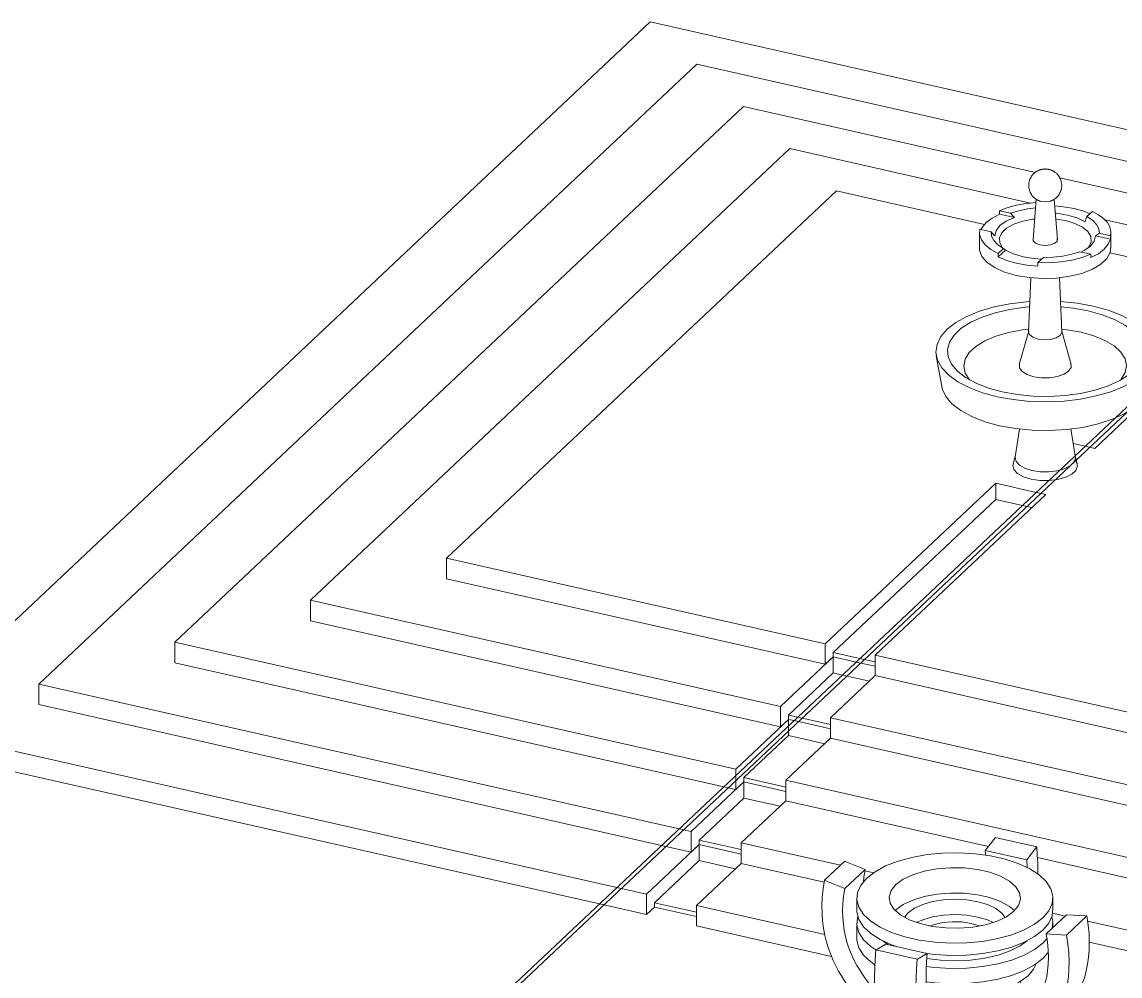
# Model space of a CAD drawing. Header units: millimetres. Extents: x -37866 to 44733, y -22737 to 33386.
# Drawn here: x -10438 to -5679, y -13034 to -8900 of the extents above; entities that cross this region are included whole.
import ezdxf

# ---------------------------------------------------------------- set-up
doc = ezdxf.new("R2010")
doc.units = ezdxf.units.MM
doc.layers.add('A-GENM', color=13, linetype='Continuous', lineweight=9)
doc.layers.add('A-GLAZ-CURT', color=52, linetype='Continuous', lineweight=9)

# ---------------------------------------------------------------- blocks, each defined once
blk = doc.blocks.new('water view - water view-248773-_3D_')
at = {"layer": 'A-GENM'}
for p, q in [((-7714.7, -8899.9), (-10953.5, -11951.4)), ((-4620.4, -9599), (-7714.7, -8899.9)), ((-7513, -9082.9), (-10364.6, -11769.6)), ((-4738.1, -9709.9), (-7513, -9082.9)), ((-7311.2, -9265.9), (-9775.6, -11587.8)), ((-6045.9, -9551.8), (-7311.2, -9265.9)), ((-7109.5, -9448.9), (-9186.6, -11406)), ((-6067.3, -9684.4), (-7109.5, -9448.9)), ((-4879.5, -9815.3), (-5940.3, -9575.6)), ((-6907.7, -9632), (-8597.7, -11224.1)), ((-6265.8, -9777), (-6907.7, -9632)), ((-6042, -9668), (-6056.2, -9842.6)), ((-6035, -9672.1), (-6020.1, -9678.1)), ((-5950.5, -9842.6), (-5964.8, -9667.9)), ((-6201.6, -9732.5), (-6201.6, -9717.8)), ((-6201.6, -9717.8), (-6153.2, -9728.8)), ((-6136.8, -9747.2), (-6201.6, -9732.5)), ((-5958.1, -9753.9), (-5915.6, -9760.9)), ((-5798.8, -9720.7), (-5822.6, -9743)), ((-6238.1, -9808.7), (-6286.5, -9797.8)), ((-5073.1, -9909), (-5745.4, -9757.1)), ((-6288.2, -9812.2), (-6288.2, -9880.1)), ((-5720.2, -9841.3), (-5785.1, -9826.7)), ((-5768.6, -9815.7), (-5720.2, -9826.6)), ((-5720.2, -9826.6), (-5720.2, -9841.3)), ((-5718.5, -9880.1), (-5718.5, -9812.2)), ((-6207.9, -9903.7), (-6184.2, -9881.3)), ((-6176.1, -9888.5), (-6207.9, -9918.4)), ((-5805.1, -9906.5), (-5853.5, -9895.6)), ((-6207.9, -9918.4), (-6207.9, -9903.7)), ((-6010.9, -9920.5), (-6034.6, -9942.8)), ((-6034.6, -9942.8), (-6034.6, -9957.5)), ((-5805.1, -9921.2), (-5805.1, -9906.5)), ((-5266.8, -10002.7), (-5722, -9899.9)), ((-6066, -10008), (-6075.4, -10243.6)), ((-5931.3, -10243.6), (-5940.8, -10007.8)), ((-5050, -10051.7), (-5788.9, -10747.8)), ((-6074.8, -10239.9), (-6115.5, -10383.6)), ((-5891.2, -10383.6), (-5931.9, -10239.9)), ((-6475.2, -10345.4), (-6451.3, -10480.3)), ((-6115.1, -10663.8), (-6133.7, -10785.1)), ((-5873.8, -10779.9), (-5891.6, -10663.7)), ((-5829.9, -10738.6), (-5882.3, -10726.7)), ((-5788.9, -10747.8), (-5829.9, -10738.6)), ((-6133, -10781.8), (-6142.2, -10815.2)), ((-5873, -10785.1), (-5873.8, -10779.9)), ((-5864.5, -10815.2), (-5873.7, -10781.8)), ((-6956.7, -11594.9), (-6217.8, -10898.8)), ((-6217.8, -10898.8), (-6042.1, -10938.5)), ((-6217.8, -10968.6), (-6217.8, -10898.8)), ((-6042.1, -10938.5), (-6001.1, -10947.8)), ((-6922.1, -11632.1), (-6217.8, -10968.6)), ((-6001.1, -10947.8), (-6739.9, -11643.9)), ((-6217.8, -10968.6), (-6101.9, -10994.8)), ((-6101.9, -10994.8), (-6060.8, -11004.1)), ((-8597.7, -11224.1), (-6956.7, -11594.9)), ((-8597.7, -11224.1), (-8597.7, -11312.9)), ((-6956.7, -11683.6), (-8597.7, -11312.9)), ((-9186.6, -11406), (-7150.3, -11866.1)), ((-9186.6, -11406), (-9186.6, -11494.7)), ((-7150.3, -11954.8), (-9186.6, -11494.7)), ((-9775.6, -11587.8), (-7343.9, -12137.2)), ((-9775.6, -11587.8), (-9775.6, -11676.5)), ((-6956.7, -11683.6), (-6956.7, -11594.9)), ((-7150.3, -11866.1), (-6922.1, -11651)), ((-6922.1, -11651), (-6956.7, -11683.6)), ((-6806.1, -11658.3), (-6922.1, -11632.1)), ((-6922.1, -11651), (-6922.1, -11632.1)), ((-6822.3, -11673.6), (-6922.1, -11651)), ((-6922.1, -11651), (-6822.3, -11673.6)), ((-6922.1, -11720.9), (-6922.1, -11651)), ((-6739.9, -11673.3), (-6806.1, -11658.3)), ((-6739.9, -11643.9), (-5279, -11974)), ((-6739.9, -11643.9), (-6739.9, -11732.6)), ((-7396.1, -12214.1), (-9775.6, -11676.5)), ((-6739.9, -11692.2), (-6822.3, -11673.6)), ((-6822.3, -11673.6), (-6739.9, -11692.2)), ((-7115.7, -11903.3), (-6922.1, -11720.9)), ((-6739.9, -11732.6), (-6933.6, -11915)), ((-6882.1, -11729.9), (-6922.1, -11720.9)), ((-6765.1, -11756.3), (-6882.1, -11729.9)), ((-5245.3, -12070.3), (-6739.9, -11732.6)), ((-10364.6, -11769.6), (-7589.7, -12396.5)), ((-10364.6, -11769.6), (-10364.6, -11858.3)), ((-7665.6, -12468.1), (-10364.6, -11858.3)), ((-7150.3, -11954.8), (-7150.3, -11866.1)), ((-7343.9, -12137.2), (-7115.7, -11922.2)), ((-7115.7, -11922.2), (-7150.3, -11954.8)), ((-7075.7, -11912.3), (-7115.7, -11903.3)), ((-7115.7, -11922.2), (-7115.7, -11903.3)), ((-7115.7, -11922.2), (-7091.9, -11927.5)), ((-7115.7, -11950), (-7115.7, -11922.2)), ((-7091.9, -11927.5), (-7115.7, -11922.2)), ((-7091.9, -11927.5), (-6933.6, -11963.3)), ((-6933.6, -11963.3), (-7091.9, -11927.5)), ((-6933.6, -11944.4), (-7075.7, -11912.3)), ((-6933.6, -11915), (-5222, -12301.8)), ((-6933.6, -11915), (-6933.6, -12003.8)), ((-10953.5, -11951.4), (-7859.2, -12650.5)), ((-7115.7, -11992), (-7115.7, -11950)), ((-7309.3, -12174.4), (-7115.7, -11992)), ((-6933.6, -12003.8), (-7127.2, -12186.2)), ((-6958.7, -12027.5), (-7115.7, -11992)), ((-5221.7, -12390.6), (-6933.6, -12003.8)), ((-7935.2, -12722.1), (-10953.5, -12040.1)), ((-7343.9, -12165), (-7343.9, -12137.2)), ((-7343.9, -12225.9), (-7343.9, -12165)), ((-7127.2, -12215.6), (-7309.3, -12174.4)), ((-7309.3, -12193.3), (-7309.3, -12174.4)), ((-7537.5, -12408.3), (-7309.3, -12193.3)), ((-7343.9, -12225.9), (-7396.1, -12214.1)), ((-7309.3, -12193.3), (-7343.9, -12225.9)), ((-7127.2, -12234.5), (-7309.3, -12193.3)), ((-7309.3, -12193.3), (-7127.2, -12234.5)), ((-7309.3, -12263.1), (-7309.3, -12193.3)), ((-7127.2, -12186.2), (-5221.7, -12616.7)), ((-7127.2, -12186.2), (-7127.2, -12274.9)), ((-7502.9, -12445.5), (-7309.3, -12263.1)), ((-7127.2, -12274.9), (-7320.8, -12457.3)), ((-7152.3, -12298.6), (-7309.3, -12263.1)), ((-6249.8, -12473.1), (-7127.2, -12274.9)), ((-7589.7, -12396.5), (-7537.5, -12408.3)), ((-7537.5, -12497), (-7537.5, -12408.3)), ((-7731.2, -12679.5), (-7502.9, -12464.4)), ((-7502.9, -12464.4), (-7537.5, -12497)), ((-7320.8, -12486.7), (-7502.9, -12445.5)), ((-7502.9, -12464.4), (-7502.9, -12445.5)), ((-7320.8, -12505.6), (-7502.9, -12464.4)), ((-7502.9, -12464.4), (-7320.8, -12505.6)), ((-7502.9, -12534.3), (-7502.9, -12464.4)), ((-7320.8, -12457.3), (-6891, -12554.4)), ((-7320.8, -12457.3), (-7320.8, -12546)), ((-7537.5, -12497), (-7665.6, -12468.1)), ((-7696.5, -12716.7), (-7502.9, -12534.3)), ((-7320.8, -12546), (-7514.4, -12728.4)), ((-7345.9, -12569.7), (-7502.9, -12534.3)), ((-6961.4, -12627.2), (-7320.8, -12546)), ((-5221.7, -12705.4), (-6037, -12521.2)), ((-6784.9, -12578.4), (-6746.5, -12587.1)), ((-7859.2, -12650.5), (-7731.2, -12679.5)), ((-7731.2, -12768.2), (-7731.2, -12679.5)), ((-7731.2, -12768.2), (-7935.2, -12722.1)), ((-7696.5, -12735.6), (-7731.2, -12768.2)), ((-7514.4, -12757.8), (-7696.5, -12716.7)), ((-7696.5, -12716.7), (-7696.5, -12735.6)), ((-7514.4, -12776.7), (-7696.5, -12735.6)), ((-7514.4, -12728.4), (-6958.6, -12854)), ((-7514.4, -12728.4), (-7514.4, -12817.2)), ((-5972.2, -12762), (-5916.7, -12774.6)), ((-5819.6, -12796.5), (-5221.7, -12931.6)), ((-6929.4, -12949.3), (-7514.4, -12817.2)), ((-5221.8, -13020.3), (-5812.2, -12886.9))]:
    blk.add_line(p, q, dxfattribs=at)
for points in [[(-6024.8, -9676.8, 0), (-6026.5, -9676.3, 0), (-6028.3, -9675.6, 0), (-6030.1, -9674.9, 0), (-6032, -9674.1, 0), (-6034, -9673.2, 0), (-6036, -9672.2, 0), (-6038.1, -9671.1, 0), (-6040.3, -9669.8, 0), (-6042.6, -9668.4, 0), (-6045, -9666.7, 0), (-6047.5, -9664.9, 0), (-6050, -9662.8, 0), (-6052.6, -9660.5, 0), (-6055.3, -9657.8, 0), (-6058, -9654.8, 0), (-6060.6, -9651.4, 0), (-6063.3, -9647.7, 0), (-6065.8, -9643.5, 0), (-6068.2, -9638.9, 0), (-6070.3, -9633.8, 0), (-6072.1, -9628.4, 0), (-6073.5, -9622.7, 0), (-6074.4, -9616.6, 0), (-6074.9, -9610.5, 0), (-6074.8, -9604.3, 0), (-6074.1, -9598.2, 0), (-6073, -9592.3, 0), (-6071.4, -9586.6, 0), (-6069.5, -9581.3, 0), (-6067.3, -9576.5, 0), (-6064.9, -9572, 0), (-6062.3, -9568, 0), (-6059.6, -9564.4, 0), (-6056.9, -9561.2, 0), (-6054.3, -9558.3, 0), (-6051.6, -9555.8, 0), (-6049, -9553.5, 0), (-6046.5, -9551.5, 0), (-6044.1, -9549.8, 0), (-6041.7, -9548.2, 0), (-6039.5, -9546.8, 0), (-6037.3, -9545.6, 0), (-6035.2, -9544.5, 0), (-6033.2, -9543.6, 0), (-6031.3, -9542.7, 0), (-6029.4, -9541.9, 0), (-6027.6, -9541.3, 0), (-6025.9, -9540.7, 0), (-6024.2, -9540.1, 0), (-6022.6, -9539.6, 0), (-6021, -9539.2, 0), (-6019.4, -9538.9, 0), (-6017.9, -9538.5, 0), (-6016.4, -9538.2, 0), (-6015, -9538, 0), (-6013.6, -9537.8, 0), (-6012.2, -9537.6, 0), (-6010.8, -9537.4, 0), (-6009.4, -9537.3, 0), (-6008.1, -9537.2, 0), (-6006.8, -9537.1, 0), (-6005.4, -9537.1, 0), (-6004.1, -9537, 0), (-6002.8, -9537, 0), (-6001.5, -9537.1, 0), (-6000.1, -9537.1, 0), (-5998.8, -9537.2, 0), (-5997.5, -9537.3, 0), (-5996.1, -9537.4, 0), (-5994.7, -9537.5, 0), (-5993.4, -9537.7, 0), (-5991.9, -9537.9, 0), (-5990.5, -9538.2, 0), (-5989, -9538.5, 0), (-5987.6, -9538.8, 0)], [(-5981.9, -9676.8, 0), (-5980.2, -9676.3, 0), (-5978.4, -9675.6, 0), (-5976.6, -9674.9, 0), (-5974.7, -9674.1, 0), (-5972.7, -9673.2, 0), (-5970.7, -9672.2, 0), (-5968.6, -9671.1, 0), (-5966.4, -9669.8, 0), (-5964.1, -9668.4, 0), (-5961.7, -9666.7, 0), (-5959.2, -9664.9, 0), (-5956.7, -9662.8, 0), (-5954.1, -9660.5, 0), (-5951.4, -9657.8, 0), (-5948.7, -9654.8, 0), (-5946.1, -9651.4, 0), (-5943.4, -9647.7, 0), (-5940.9, -9643.5, 0), (-5938.5, -9638.9, 0), (-5936.4, -9633.8, 0), (-5934.6, -9628.4, 0), (-5933.2, -9622.7, 0), (-5932.3, -9616.6, 0), (-5931.8, -9610.5, 0), (-5931.9, -9604.3, 0), (-5932.6, -9598.2, 0), (-5933.7, -9592.3, 0), (-5935.3, -9586.6, 0), (-5937.2, -9581.3, 0), (-5939.4, -9576.5, 0), (-5941.9, -9572, 0), (-5944.4, -9568, 0), (-5947.1, -9564.4, 0), (-5949.8, -9561.2, 0), (-5952.5, -9558.3, 0), (-5955.1, -9555.8, 0), (-5957.7, -9553.5, 0), (-5960.2, -9551.5, 0), (-5962.6, -9549.8, 0), (-5965, -9548.2, 0), (-5967.2, -9546.8, 0), (-5969.4, -9545.6, 0), (-5971.5, -9544.5, 0), (-5973.5, -9543.6, 0), (-5975.4, -9542.7, 0), (-5977.3, -9541.9, 0), (-5979.1, -9541.3, 0), (-5980.8, -9540.7, 0), (-5982.5, -9540.1, 0), (-5984.2, -9539.6, 0), (-5985.7, -9539.2, 0), (-5987.3, -9538.9, 0), (-5987.6, -9538.8, 0)], [(-6201.6, -9717.8, 0), (-6169.6, -9705.5, 0), (-6134, -9695.4, 0), (-6095.7, -9687.9, 0), (-6055.3, -9683, 0), (-6042.9, -9682, 0)], [(-6153.2, -9728.8, 0), (-6118.2, -9717.7, 0), (-6079.5, -9709.7, 0), (-6044.6, -9705.5, 0)], [(-6020.1, -9678.1, 0), (-6000.8, -9679.8, 0), (-5982.1, -9676.9, 0)], [(-5962.5, -9696.8, 0), (-5923.9, -9700.7, 0), (-5878.1, -9708.9, 0)], [(-6281.7, -9799, 0), (-6276.9, -9790.2, 0), (-6259.2, -9769.1, 0), (-6233.8, -9749.7, 0), (-6201.6, -9732.5, 0)], [(-6136.8, -9747.2, 0), (-6172.5, -9763.2, 0), (-6199.4, -9782.6, 0), (-6216.1, -9804.3, 0), (-6221.6, -9827.1, 0)], [(-6187.8, -9878.6, 0), (-6200.6, -9857.2, 0), (-6202, -9835, 0), (-6191.8, -9813.3, 0), (-6170.6, -9793.4, 0), (-6139.8, -9776.4, 0), (-6101, -9763.3, 0), (-6056.5, -9754.8, 0), (-6048.3, -9753.9, 0)], [(-6153.2, -9728.8, 0), (-6145, -9738, 0), (-6136.8, -9747.2, 0)], [(-5907.3, -9736.4, 0), (-5954.3, -9728.7, 0), (-5960.2, -9728.2, 0)], [(-5830.6, -9765.3, 0), (-5865.4, -9748.8, 0), (-5907.3, -9736.4, 0)], [(-5878.1, -9708.9, 0), (-5836, -9720.5, 0), (-5809.2, -9730.7, 0)], [(-5822.6, -9743, 0), (-5826.6, -9754.2, 0), (-5830.6, -9765.3, 0)], [(-5822.6, -9743, 0), (-5798.5, -9759.2, 0), (-5781.2, -9777.1, 0), (-5771.1, -9796.1, 0), (-5768.6, -9815.7, 0)], [(-5798.8, -9720.7, 0), (-5772.1, -9735.5, 0), (-5750.2, -9751.9, 0), (-5733.9, -9769.6, 0), (-5723.3, -9788.2, 0), (-5718.7, -9807.4, 0), (-5720.2, -9826.6, 0)], [(-6207.9, -9903.7, 0), (-6239.4, -9885.8, 0), (-6263.7, -9865.6, 0), (-6279.9, -9843.7, 0), (-6287.6, -9820.9, 0), (-6286.5, -9797.8, 0)], [(-5915.6, -9760.9, 0), (-5875.3, -9773, 0), (-5842.4, -9789.2, 0), (-5818.9, -9808.5, 0), (-5806.1, -9829.9, 0), (-5804.7, -9852.1, 0), (-5814.9, -9873.8, 0)], [(-6221.6, -9827.1, 0), (-6229.9, -9817.9, 0), (-6238.1, -9808.7, 0)], [(-6184.2, -9881.3, 0), (-6208.2, -9865.2, 0), (-6225.5, -9847.3, 0), (-6235.6, -9828.3, 0), (-6238.1, -9808.7, 0)], [(-6026.6, -9865.5, 0), (-6044.9, -9858.7, 0), (-6055, -9848.8, 0), (-6054.9, -9838, 0)], [(-5951.7, -9838.3, 0), (-5951.8, -9849.2, 0), (-5962.2, -9858.9, 0), (-5980.7, -9865.6, 0), (-6003.7, -9868, 0), (-6026.6, -9865.5, 0)], [(-5847.2, -9897.3, 0), (-5834.2, -9890.5, 0), (-5807.3, -9871.2, 0), (-5790.6, -9849.5, 0), (-5785.1, -9826.7, 0)], [(-5720.2, -9841.3, 0), (-5729.8, -9863.5, 0), (-5747.5, -9884.7, 0), (-5772.9, -9904.1, 0), (-5805.1, -9921.2, 0)], [(-5785.1, -9826.7, 0), (-5776.8, -9821.2, 0), (-5768.6, -9815.7, 0)], [(-6128.6, -9998.1, 0), (-6179.1, -9983.5, 0), (-6221.9, -9964.4, 0), (-6255.1, -9941.6, 0), (-6277.3, -9916.1, 0), (-6287.5, -9889.1, 0), (-6288.1, -9875.8, 0)], [(-6184.2, -9881.3, 0), (-6180.1, -9884.9, 0), (-6176.1, -9888.5, 0)], [(-6176.1, -9888.5, 0), (-6141.3, -9904.9, 0), (-6099.4, -9917.3, 0)], [(-5719.2, -9871.1, 0), (-5721.3, -9898.6, 0), (-5735.8, -9925.2, 0), (-5762, -9949.9, 0), (-5798.8, -9971.5, 0), (-5844.4, -9989.2, 0), (-5897.1, -10002, 0), (-5954.3, -10009.6, 0), (-6013.7, -10011.4, 0), (-6072.7, -10007.6, 0), (-6128.6, -9998.1, 0)], [(-5853.5, -9895.6, 0), (-5888.4, -9906.7, 0), (-5927.2, -9914.7, 0), (-5968.5, -9919.3, 0), (-6010.9, -9920.5, 0)], [(-6128.6, -9944.9, 0), (-6170.7, -9933.2, 0), (-6207.9, -9918.4, 0)], [(-6034.6, -9957.5, 0), (-6082.8, -9953.1, 0), (-6128.6, -9944.9, 0)], [(-6099.4, -9917.3, 0), (-6052.4, -9925, 0), (-6017.8, -9927.4, 0)], [(-5805.1, -9906.5, 0), (-5843.9, -9921.1, 0), (-5887.7, -9932.3, 0), (-5935.1, -9939.8, 0), (-5984.5, -9943.3, 0), (-6034.6, -9942.8, 0)], [(-6211.6, -10523.8, 0), (-6275.5, -10506.4, 0), (-6332.8, -10484.5, 0), (-6381.9, -10458.8, 0), (-6421.7, -10429.9, 0), (-6451.2, -10398.4, 0), (-6469.7, -10365.2, 0), (-6476.7, -10331.1, 0), (-6472.1, -10296.9, 0), (-6455.9, -10263.4, 0), (-6428.5, -10231.6, 0), (-6390.7, -10202.1, 0), (-6343.4, -10175.6, 0), (-6287.7, -10153, 0), (-6224.9, -10134.6, 0), (-6156.8, -10121, 0), (-6084.8, -10112.5, 0), (-6070.1, -10111.4, 0)], [(-6189.6, -10503.1, 0), (-6249.6, -10486.6, 0), (-6303, -10465.7, 0), (-6348.1, -10441, 0), (-6383.9, -10413.3, 0), (-6409.3, -10383.2, 0), (-6423.6, -10351.7, 0), (-6426.4, -10319.4, 0), (-6417.7, -10287.4, 0), (-6397.7, -10256.5, 0), (-6367, -10227.5, 0), (-6326.3, -10201.3, 0), (-6276.8, -10178.5, 0), (-6219.9, -10159.7, 0), (-6157, -10145.6, 0), (-6090, -10136.4, 0), (-6071.1, -10134.8, 0)], [(-5795.1, -10131.5, 0), (-5731.2, -10148.9, 0), (-5673.9, -10170.7, 0), (-5624.8, -10196.5, 0), (-5585, -10225.4, 0), (-5555.5, -10256.8, 0), (-5537, -10290, 0), (-5530, -10324.2, 0), (-5534.6, -10358.4, 0), (-5550.8, -10391.8, 0), (-5578.2, -10423.7, 0), (-5616, -10453.2, 0), (-5663.3, -10479.6, 0), (-5719, -10502.3, 0), (-5781.8, -10520.7, 0), (-5849.9, -10534.3, 0), (-5921.9, -10542.8, 0), (-5995.8, -10546, 0), (-6070, -10543.9, 0), (-6142.5, -10536.4, 0), (-6211.6, -10523.8, 0)], [(-5936.7, -10111.4, 0), (-5864.2, -10118.8, 0), (-5795.1, -10131.5, 0)], [(-5935.8, -10134.8, 0), (-5882.3, -10140.4, 0), (-5817.1, -10152.2, 0)], [(-5817.1, -10152.2, 0), (-5757.1, -10168.7, 0), (-5703.7, -10189.6, 0), (-5658.6, -10214.2, 0), (-5622.8, -10241.9, 0), (-5597.4, -10272, 0), (-5583.1, -10303.6, 0), (-5580.3, -10335.8, 0), (-5589, -10367.9, 0), (-5609, -10398.8, 0), (-5639.8, -10427.7, 0), (-5680.4, -10454, 0), (-5729.9, -10476.8, 0), (-5786.9, -10495.5, 0), (-5849.7, -10509.7, 0), (-5916.7, -10518.9, 0), (-5986.1, -10522.8, 0), (-6056, -10521.5, 0), (-6124.4, -10514.8, 0), (-6189.6, -10503.1, 0)], [(-6331.4, -10450.2, 0), (-6349.6, -10421.3, 0), (-6356.1, -10391.4, 0), (-6350.5, -10361.5, 0), (-6333.1, -10332.6, 0), (-6304.5, -10305.6, 0), (-6265.6, -10281.5, 0), (-6217.8, -10261.1, 0), (-6162.7, -10245.2, 0), (-6102.1, -10234.1, 0), (-6075.1, -10231, 0)], [(-6035, -10274, 0), (-6057.4, -10266.2, 0), (-6071.5, -10254.9, 0), (-6075.3, -10242.1, 0)], [(-5931.5, -10241.6, 0), (-5931.4, -10246.3, 0), (-5938.6, -10258.8, 0), (-5955.7, -10269.1, 0), (-5980, -10275.6, 0), (-6007.9, -10277.4, 0), (-6035, -10274, 0)], [(-5931.7, -10231, 0), (-5909.1, -10233.5, 0), (-5848.2, -10244.2, 0)], [(-5848.2, -10244.2, 0), (-5792.7, -10259.8, 0), (-5744.3, -10279.9, 0), (-5704.7, -10303.8, 0), (-5675.3, -10330.6, 0), (-5657.1, -10359.4, 0), (-5650.6, -10389.3, 0), (-5656.2, -10419.2, 0), (-5673.6, -10448.1, 0)], [(-6053.1, -10437.2, 0), (-6082.1, -10427.9, 0), (-6103.3, -10414.8, 0), (-6114.8, -10399.3, 0), (-6115.4, -10383, 0)], [(-5891.9, -10381.4, 0), (-5891.3, -10397.7, 0), (-5901.7, -10413.3, 0), (-5922.1, -10426.7, 0), (-5950.4, -10436.5, 0), (-5983.9, -10441.8, 0), (-6019.3, -10442, 0), (-6053.1, -10437.2, 0)], [(-6201, -10649.7, 0), (-6264.8, -10632.1, 0), (-6321.4, -10610, 0), (-6369.3, -10583.8, 0), (-6407.3, -10554.4, 0), (-6434.2, -10522.5, 0), (-6449.4, -10489, 0), (-6451.9, -10477, 0)], [(-5555.4, -10480.3, 0), (-5563.5, -10506.1, 0), (-5584.7, -10539, 0), (-5617.4, -10569.7, 0), (-5660.6, -10597.6, 0), (-5698.3, -10615.8, 0)], [(-5698.3, -10615.8, 0), (-5713.1, -10621.8, 0), (-5773.5, -10641.7, 0), (-5840.3, -10656.7, 0), (-5911.4, -10666.4, 0), (-5985.1, -10670.7, 0), (-6059.3, -10669.2, 0), (-6131.9, -10662.2, 0), (-6201, -10649.7, 0)], [(-6060.8, -10843.6, 0), (-6091.6, -10833.9, 0), (-6115.2, -10820.6, 0), (-6129.7, -10804.8, 0), (-6134, -10787.8, 0), (-6133.3, -10782.9, 0)], [(-5874.1, -10780.4, 0), (-5872.7, -10791, 0), (-5879, -10807.9, 0), (-5895.3, -10823.4, 0), (-5920.5, -10836, 0), (-5938.1, -10841.7, 0)], [(-6064.9, -10881.3, 0), (-6097.8, -10871, 0), (-6123.1, -10856.7, 0), (-6138.6, -10839.8, 0), (-6143.2, -10821.6, 0), (-6141.1, -10811.9, 0)], [(-5938.1, -10841.7, 0), (-5952.3, -10844.9, 0), (-5988.2, -10849.3, 0), (-6025.4, -10848.8, 0), (-6060.8, -10843.6, 0)], [(-5868.1, -10806.8, 0), (-5863.5, -10825.1, 0), (-5870.2, -10843.2, 0), (-5887.7, -10859.7, 0), (-5914.6, -10873.2, 0), (-5948.7, -10882.7, 0), (-5987.2, -10887.4, 0)], [(-5987.9, -10887.5, 0), (-6027, -10887, 0), (-6064.9, -10881.3, 0)]]:
    blk.add_polyline3d(points, dxfattribs=at)
blk = doc.blocks.new('Family8 - COLUMN-V61-_3D_')
at = {"layer": 'A-GENM'}
for p, q in [((-6263, -12490.2), (-6220.9, -12435.6)), ((-6220.9, -12435.6), (-6219.6, -12434)), ((-6040.3, -12474.5), (-6219.6, -12434)), ((-6263, -12490.2), (-6083.6, -12530.7)), ((-6261.2, -12510.7), (-6263, -12490.2)), ((-6041.6, -12476.2), (-6083.6, -12530.7)), ((-6040.3, -12474.5), (-6041.6, -12476.2)), ((-6872.4, -12536.9), (-6960.2, -12619.6)), ((-6872.4, -12536.9), (-6869.9, -12537.9)), ((-6869.9, -12537.9), (-6784, -12572.3)), ((-6871.8, -12655), (-6784, -12572.3)), ((-6957.7, -12620.6), (-6960.2, -12619.6)), ((-6871.8, -12655), (-6957.7, -12620.6)), ((-6819.4, -12696.1), (-6819.4, -12744.5)), ((-5969.9, -12744.5), (-5969.9, -12696.1)), ((-6819.4, -12744.5), (-6819.4, -12749.4)), ((-6652.9, -12750.6), (-6650.3, -12748)), ((-5969.9, -12749.4), (-5969.9, -12744.5)), ((-6612.8, -12779.6), (-6597.1, -12760)), ((-5911.3, -12769.5), (-5999.1, -12852.2)), ((-5911.3, -12769.5), (-5825.4, -12773.9)), ((-5910.6, -12856.8), (-5822.8, -12774)), ((-5825.4, -12773.9), (-5822.8, -12774)), ((-6819.4, -12805.8), (-6819.4, -12872.3)), ((-5969.9, -12824.7), (-5969.9, -12805.8)), ((-6685.7, -12898.4), (-6707.6, -12881.7)), ((-5995, -12872.1), (-6013.2, -12892)), ((-5913.2, -12856.7), (-5999.1, -12852.2)), ((-5910.6, -12856.8), (-5913.2, -12856.7)), ((-6737.6, -12921.3), (-6736.3, -12920.6)), ((-6737.6, -12921.3), (-6558.2, -12961.8)), ((-6736.3, -12920.6), (-6694.3, -12895.9)), ((-6514.9, -12936.4), (-6694.3, -12895.9)), ((-6514.9, -12936.4), (-6557, -12961.1)), ((-5990, -12931.8), (-6013.2, -12958.5)), ((-6743, -12989), (-6745.1, -12982.6)), ((-6557, -12961.1), (-6558.2, -12961.8)), ((-6169.3, -13133.8), (-6169.3, -13129.5)), ((-6230.1, -13269.4), (-6174.8, -13156.8)), ((-6034.5, -13151.6), (-6122.3, -13234.4)), ((-6218.7, -13246.1), (-6192, -13221)), ((-6192, -13221), (-6204.9, -13218)), ((-6201.2, -13210.4), (-6202.9, -13218)), ((-6192, -13221), (-6195.7, -13310.3)), ((-6031.6, -13286.4), (-5943.8, -13203.6)), ((-6229.1, -13267.2), (-6243.1, -13286.5)), ((-6324, -13345.3), (-6288.7, -13312)), ((-6393.3, -13329.6), (-6324, -13345.3)), ((-6334.4, -14068.6), (-6324, -13345.3)), ((-6646.6, -13660.8), (-6646.6, -14362.7)), ((-6136.5, -13673.4), (-6136.5, -13882.1)), ((-6584, -14303.7), (-6584, -13746.9)), ((-6360.7, -14093.3), (-6360.7, -13745.9)), ((-6404.6, -13787.4), (-6404.6, -14134.7)), ((-6314.1, -14049.4), (-6314.1, -13760.9)), ((-6224.3, -13964.8), (-6224.3, -13756.2)), ((-6136.5, -13882.1), (-6136.5, -16739.9)), ((-6224.3, -16822.7), (-6224.3, -13964.8)), ((-6346.9, -14931.9), (-6334.4, -14068.6)), ((-6314.1, -16802.4), (-6314.1, -14049.4)), ((-6360.7, -16812.4), (-6360.7, -14093.3)), ((-6404.6, -14134.7), (-6404.6, -16853.9)), ((-6584, -16813.4), (-6584, -14303.7)), ((-6646.6, -14362.7), (-6646.6, -16727.2)), ((-6346.9, -14931.9), (-6360.7, -14928.8)), ((-6314.1, -14901), (-6346.9, -14931.9))]:
    blk.add_line(p, q, dxfattribs=at)
for points in [[(-6776.1, -12609.9, 0), (-6740.2, -12582.1, 0), (-6694.8, -12557.5, 0), (-6641.2, -12536.6, 0), (-6581, -12520, 0), (-6515.6, -12508.3, 0), (-6446.9, -12501.6, 0), (-6376.8, -12500.3, 0), (-6307.2, -12504.4, 0), (-6240, -12513.6, 0), (-6177, -12527.8, 0), (-6120, -12546.7, 0), (-6070.4, -12569.6, 0), (-6029.7, -12595.9, 0), (-5998.9, -12625, 0), (-5978.9, -12656, 0), (-5970.3, -12688.2, 0), (-5973.2, -12720.5, 0), (-5987.7, -12752.2, 0), (-6013.2, -12782.3, 0)], [(-6035.1, -12592.4, 0), (-6035.1, -12580.4, 0), (-6035.8, -12545.5, 0), (-6037.5, -12510.2, 0), (-6040.3, -12474.5, 0)], [(-6083.6, -12530.7, 0), (-6081.1, -12562.9, 0), (-6081, -12564.7, 0)], [(-6013.2, -12782.3, 0), (-6049.2, -12810.1, 0), (-6094.6, -12834.8, 0), (-6148.1, -12855.7, 0), (-6208.4, -12872.2, 0), (-6273.8, -12884, 0), (-6342.4, -12890.6, 0), (-6412.5, -12891.9, 0), (-6482.1, -12887.9, 0), (-6549.3, -12878.6, 0), (-6612.3, -12864.4, 0), (-6669.4, -12845.6, 0), (-6719, -12822.7, 0), (-6759.7, -12796.3, 0), (-6790.5, -12767.2, 0), (-6810.4, -12736.2, 0), (-6819.1, -12704.1, 0), (-6816.1, -12671.8, 0), (-6801.7, -12640.1, 0), (-6776.1, -12609.9, 0)], [(-6784, -12572.3, 0), (-6789.1, -12605.6, 0), (-6791.5, -12627.9, 0)], [(-6650.3, -12638.4, 0), (-6618.7, -12615.1, 0), (-6577.3, -12595.4, 0), (-6527.9, -12580.1, 0), (-6472.7, -12569.8, 0), (-6414.1, -12565.1, 0), (-6354.6, -12566.1, 0), (-6296.9, -12572.8, 0), (-6243.5, -12584.9, 0), (-6196.6, -12601.8, 0), (-6158.5, -12622.9, 0), (-6130.6, -12647.1, 0), (-6114.3, -12673.5, 0), (-6110.3, -12700.9, 0), (-6118.6, -12728.1, 0), (-6139.1, -12753.9, 0)], [(-6960.2, -12619.6, 0), (-6966, -12656.7, 0), (-6969.5, -12692.8, 0), (-6970.9, -12728.1, 0), (-6970.3, -12762.3, 0), (-6967.8, -12795.4, 0), (-6963.6, -12827.3, 0), (-6957.9, -12858, 0), (-6950.7, -12887.3, 0), (-6942.3, -12915.2, 0), (-6932.7, -12941.6, 0), (-6922.1, -12966.6, 0), (-6910.7, -12990.3, 0), (-6898.7, -13012.8, 0), (-6886.2, -13034.1, 0), (-6873.4, -13054.5, 0), (-6860.4, -13073.9, 0), (-6847.4, -13092.5, 0), (-6834.6, -13110.4, 0), (-6822.1, -13127.7, 0), (-6810.1, -13144.5, 0), (-6798.4, -13161.1, 0), (-6786.9, -13177.6, 0), (-6775.6, -13194.2, 0), (-6764.4, -13211.2, 0), (-6753.3, -13228.8, 0), (-6742, -13247.2, 0), (-6730.6, -13266.5, 0), (-6719, -13287.1, 0), (-6707.2, -13309.4, 0), (-6695.6, -13334.3, 0), (-6684.5, -13362.8, 0), (-6674.3, -13395.9, 0), (-6665.2, -13434.3, 0), (-6657.5, -13479.1, 0), (-6651.7, -13531.1, 0), (-6647.9, -13591.4, 0), (-6646.6, -13660.8, 0)], [(-6741.2, -13103.1, 0), (-6747.1, -13094.9, 0), (-6759.9, -13077.1, 0), (-6772.7, -13059.4, 0), (-6785, -13041.9, 0), (-6797, -13024.4, 0), (-6808.4, -13006.7, 0), (-6819.3, -12988.7, 0), (-6829.5, -12970.3, 0), (-6839, -12951.1, 0), (-6847.8, -12931.1, 0), (-6855.9, -12909.9, 0), (-6863, -12887.4, 0), (-6869.2, -12863.1, 0), (-6874.3, -12837.4, 0), (-6878.1, -12810.2, 0), (-6880.4, -12781.6, 0), (-6881.1, -12751.7, 0), (-6880, -12720.6, 0), (-6877, -12688.4, 0), (-6871.8, -12655, 0)], [(-6139.1, -12753.9, 0), (-6170.7, -12777.1, 0), (-6212.1, -12796.9, 0), (-6261.5, -12812.2, 0), (-6316.7, -12822.4, 0), (-6375.3, -12827.1, 0), (-6434.7, -12826.1, 0), (-6492.5, -12819.5, 0), (-6545.9, -12807.4, 0), (-6592.7, -12790.4, 0), (-6630.9, -12769.4, 0), (-6658.7, -12745.1, 0), (-6675, -12718.7, 0), (-6679.1, -12691.3, 0), (-6670.7, -12664.2, 0), (-6650.3, -12638.4, 0)], [(-6650.3, -12748, 0), (-6618.7, -12724.8, 0), (-6577.3, -12705, 0), (-6527.9, -12689.7, 0), (-6472.7, -12679.5, 0), (-6414.1, -12674.8, 0), (-6354.6, -12675.8, 0), (-6296.9, -12682.4, 0), (-6243.5, -12694.5, 0), (-6196.6, -12711.5, 0), (-6158.5, -12732.5, 0), (-6136, -12751, 0)], [(-6597.1, -12760, 0), (-6570, -12740.4, 0), (-6534, -12724, 0), (-6491.1, -12711.8, 0), (-6443.4, -12704.2, 0), (-6393.2, -12701.8, 0), (-6343.1, -12704.5, 0), (-6295.6, -12712.4, 0), (-6253, -12724.9, 0), (-6217.5, -12741.5, 0), (-6191, -12761.3, 0), (-6176.3, -12780, 0)], [(-6819.4, -12746.8, 0), (-6819.1, -12757.3, 0), (-6810.4, -12789.4, 0), (-6790.5, -12820.5, 0), (-6759.7, -12849.6, 0), (-6719, -12875.9, 0), (-6669.4, -12898.8, 0), (-6644, -12908, 0)], [(-6013.2, -12835.5, 0), (-5987.7, -12805.4, 0), (-5973.2, -12773.7, 0), (-5970.3, -12741.4, 0)], [(-6737.9, -12921.2, 0), (-6759.7, -12906, 0), (-6790.5, -12876.9, 0), (-6810.4, -12845.9, 0), (-6819.1, -12813.7, 0), (-6816.1, -12781.4, 0), (-6814.6, -12776.5, 0)], [(-6560.7, -12802, 0), (-6534, -12790.6, 0), (-6491.1, -12778.3, 0), (-6443.4, -12770.8, 0), (-6393.2, -12768.3, 0), (-6343.1, -12771.1, 0), (-6295.6, -12778.9, 0), (-6253, -12791.5, 0), (-6228.8, -12801.9, 0)], [(-6500.7, -12817.3, 0), (-6483.7, -12811.2, 0), (-6446.4, -12802.7, 0), (-6405.6, -12798.9, 0), (-6364, -12800.1, 0), (-6324.5, -12806.2, 0), (-6289.8, -12816.8, 0)], [(-5974.1, -12778.5, 0), (-5970.3, -12797.8, 0), (-5972.6, -12827.5, 0)], [(-5822.8, -12774, 0), (-5817.1, -12813.7, 0), (-5813.5, -12851.4, 0), (-5812.2, -12887.3, 0), (-5812.8, -12921.2, 0), (-5815.3, -12953.2, 0), (-5819.4, -12983.3, 0), (-5825.2, -13011.3, 0), (-5832.3, -13037.4, 0), (-5840.8, -13061.5, 0), (-5850.4, -13083.6, 0), (-5860.9, -13103.8, 0), (-5872.3, -13122.4, 0), (-5884.3, -13139.4, 0), (-5896.9, -13155.1, 0), (-5909.7, -13169.6, 0), (-5922.7, -13183.2, 0), (-5935.7, -13195.9, 0), (-5948.5, -13208.1, 0), (-5956.4, -13215.5, 0)], [(-6515.6, -12937.2, 0), (-6482.1, -12941.1, 0), (-6412.5, -12945.2, 0), (-6342.4, -12943.8, 0), (-6273.8, -12937.2, 0), (-6208.4, -12925.5, 0), (-6148.1, -12908.9, 0), (-6094.6, -12888, 0), (-6049.2, -12863.3, 0), (-6013.2, -12835.5, 0)], [(-6742.5, -12984.8, 0), (-6759.7, -12972.5, 0), (-6790.5, -12943.5, 0), (-6810.4, -12912.4, 0), (-6819.1, -12880.3, 0), (-6819.4, -12869.7, 0)], [(-6013.2, -12892, 0), (-6049.2, -12919.8, 0), (-6094.6, -12944.4, 0), (-6148.1, -12965.3, 0), (-6208.4, -12981.9, 0), (-6273.8, -12993.6, 0), (-6342.4, -13000.3, 0), (-6412.5, -13001.6, 0), (-6482.1, -12997.5, 0), (-6518.7, -12993.2, 0)], [(-6081.5, -12881.4, 0), (-6111.2, -12903.2, 0), (-6154.8, -12925.6, 0), (-6206.6, -12943.9, 0), (-6264.8, -12957.5, 0), (-6327.4, -12965.9, 0), (-6392.3, -12968.9, 0), (-6457.3, -12966.3, 0), (-6516.6, -12958.9, 0)], [(-5999.1, -12852.2, 0), (-5993.9, -12887.9, 0), (-5990.9, -12921.5, 0), (-5989.8, -12953.1, 0), (-5990.5, -12982.7, 0), (-5992.8, -13010.2, 0), (-5996.6, -13035.7, 0), (-6001.7, -13059.2, 0), (-6007.9, -13080.6, 0), (-6015, -13099.9, 0), (-6023, -13117.5, 0), (-6031.9, -13133.5, 0), (-6041.4, -13148.3, 0), (-6051.6, -13162.2, 0), (-6062.5, -13175.2, 0), (-6073.9, -13187.7, 0), (-6085.8, -13199.8, 0), (-6098.2, -13211.8, 0), (-6111, -13223.7, 0), (-6123.8, -13235.7, 0), (-6136.4, -13247.8, 0), (-6149, -13260, 0), (-6161.5, -13272.6, 0), (-6173.9, -13285.7, 0), (-6186.5, -13299.6, 0), (-6199.1, -13314.2, 0), (-6211.9, -13329.8, 0), (-6224.8, -13346.6, 0), (-6239, -13366.5, 0), (-6253.8, -13390.7, 0), (-6268.2, -13420, 0), (-6281.3, -13454.6, 0), (-6292.5, -13495.2, 0), (-6301.6, -13542.5, 0), (-6308.4, -13597.7, 0), (-6310.7, -13626.5, 0)], [(-6224.3, -13756.2, 0), (-6223, -13687.4, 0), (-6219.2, -13628.8, 0), (-6213.4, -13579.4, 0), (-6205.7, -13538.1, 0), (-6196.6, -13503.8, 0), (-6186.3, -13475.4, 0), (-6175.3, -13451.9, 0), (-6163.7, -13432.2, 0), (-6151.9, -13415.2, 0), (-6140.3, -13399.9, 0), (-6128.9, -13385.7, 0), (-6117.6, -13372.5, 0), (-6106.4, -13359.9, 0), (-6095.3, -13348, 0), (-6084, -13336.4, 0), (-6072.5, -13325.1, 0), (-6060.8, -13313.8, 0), (-6048.8, -13302.4, 0), (-6036.3, -13290.8, 0), (-6023.5, -13278.7, 0), (-6010.5, -13265.9, 0), (-5997.5, -13252.4, 0), (-5984.7, -13237.8, 0), (-5972.2, -13222.1, 0), (-5960.1, -13205.1, 0), (-5948.7, -13186.6, 0), (-5938.2, -13166.3, 0), (-5928.6, -13144.2, 0), (-5920.1, -13120.2, 0), (-5913, -13094.1, 0), (-5907.2, -13066, 0), (-5903.1, -13036, 0), (-5900.6, -13004, 0), (-5900, -12970, 0), (-5901.4, -12934.2, 0), (-5904.9, -12896.4, 0), (-5910.6, -12856.8, 0)], [(-6584, -13746.9, 0), (-6584.6, -13678.4, 0), (-6586.5, -13620.7, 0), (-6589.3, -13572.7, 0), (-6593.1, -13533.2, 0), (-6597.5, -13501, 0), (-6602.6, -13475, 0), (-6608, -13454.1, 0), (-6613.7, -13437.2, 0), (-6619.4, -13423, 0), (-6625.1, -13410.4, 0), (-6630.7, -13398.9, 0), (-6636.2, -13388.3, 0), (-6641.7, -13378.4, 0), (-6647.2, -13369, 0), (-6652.7, -13360.1, 0), (-6658.3, -13351.5, 0), (-6664, -13343, 0), (-6669.9, -13334.5, 0), (-6676, -13325.7, 0), (-6682.3, -13316.6, 0), (-6688.7, -13307, 0), (-6695, -13296.5, 0), (-6701.3, -13284.9, 0), (-6707.4, -13272.2, 0), (-6713.3, -13258, 0), (-6718.9, -13242.1, 0), (-6724.1, -13224.4, 0), (-6728.8, -13204.6, 0), (-6732.9, -13182.5, 0), (-6736.4, -13158.1, 0), (-6739.2, -13131.3, 0), (-6741.3, -13102.3, 0), (-6742.5, -13070.9, 0), (-6742.8, -13037.1, 0), (-6742.1, -13000.9, 0), (-6740.4, -12962.3, 0), (-6737.6, -12921.3, 0)], [(-6360.7, -13745.9, 0), (-6361.4, -13672.1, 0), (-6363.5, -13609.1, 0), (-6366.8, -13555.5, 0), (-6371.2, -13510.3, 0), (-6376.7, -13472.4, 0), (-6383.2, -13440.8, 0), (-6390.2, -13415, 0), (-6397.5, -13394.2, 0), (-6404.4, -13377.7, 0), (-6410.7, -13364, 0), (-6417, -13351.4, 0), (-6423.2, -13339.7, 0), (-6429.3, -13328.8, 0), (-6435.4, -13318.6, 0), (-6441.5, -13308.9, 0), (-6447.7, -13299.7, 0), (-6453.9, -13290.6, 0), (-6460.1, -13281.6, 0), (-6466.4, -13272.7, 0), (-6472.4, -13263.7, 0), (-6478.3, -13254.4, 0), (-6483.9, -13244.6, 0), (-6489.2, -13234, 0), (-6494.2, -13222.6, 0), (-6498.9, -13210, 0), (-6503.2, -13196.1, 0), (-6507.1, -13180.4, 0), (-6510.6, -13162.7, 0), (-6513.7, -13142.8, 0), (-6516.2, -13120.5, 0), (-6518, -13095.9, 0), (-6519.2, -13068.9, 0), (-6519.5, -13039.5, 0), (-6519, -13007.7, 0), (-6517.5, -12973.3, 0), (-6514.9, -12936.4, 0)], [(-6558.2, -12961.8, 0), (-6561.1, -13002.8, 0), (-6562.8, -13041.4, 0), (-6563.5, -13077.6, 0), (-6563.2, -13111.4, 0), (-6562, -13142.8, 0), (-6559.9, -13171.9, 0), (-6557.1, -13198.6, 0), (-6553.6, -13223, 0), (-6549.5, -13245.1, 0), (-6544.8, -13264.9, 0), (-6539.6, -13282.7, 0), (-6534, -13298.5, 0), (-6528.1, -13312.7, 0), (-6522, -13325.5, 0), (-6515.7, -13337, 0), (-6509.3, -13347.5, 0), (-6503, -13357.2, 0), (-6496.7, -13366.3, 0), (-6490.6, -13375, 0), (-6484.7, -13383.5, 0), (-6479, -13392, 0), (-6473.4, -13400.7, 0), (-6467.8, -13409.6, 0), (-6462.4, -13418.9, 0), (-6456.9, -13428.8, 0), (-6451.4, -13439.4, 0), (-6445.8, -13450.9, 0), (-6440.1, -13463.5, 0), (-6434.3, -13477.7, 0), (-6428.7, -13494.7, 0), (-6423.2, -13515.6, 0), (-6418.2, -13541.5, 0), (-6413.7, -13573.7, 0), (-6410, -13613.2, 0), (-6407.1, -13661.2, 0), (-6405.3, -13718.9, 0), (-6404.6, -13787.4, 0)], [(-6013.2, -12958.5, 0), (-6049.2, -12986.3, 0), (-6094.6, -13011, 0), (-6148.1, -13031.9, 0), (-6208.4, -13048.5, 0), (-6273.8, -13060.2, 0), (-6342.4, -13066.8, 0), (-6412.5, -13068.1, 0), (-6482.1, -13064.1, 0), (-6519.7, -13059.6, 0)], [(-6044.6, -12983.8, 0), (-6054, -13004.7, 0), (-6077.2, -13032.8, 0)], [(-6077.2, -13032.8, 0), (-6111.2, -13058.5, 0), (-6154.8, -13080.9, 0), (-6206.6, -13099.2, 0), (-6264.8, -13112.8, 0), (-6327.4, -13121.2, 0), (-6392.3, -13124.2, 0), (-6457.3, -13121.6, 0), (-6516.7, -13114.2, 0)], [(-6110.8, -13058.8, 0), (-6118.6, -13081.5, 0), (-6139.1, -13107.3, 0)], [(-6139.1, -13107.3, 0), (-6170.7, -13130.5, 0), (-6212.1, -13150.3, 0), (-6261.5, -13165.6, 0), (-6316.7, -13175.8, 0), (-6375.3, -13180.5, 0), (-6434.7, -13179.5, 0), (-6492.5, -13172.9, 0), (-6510, -13169.6, 0)], [(-6176.1, -13287.8, 0), (-6175.3, -13282.7, 0), (-6169.9, -13251.5, 0), (-6164.2, -13223.9, 0), (-6158.5, -13198.8, 0), (-6152.8, -13175.5, 0), (-6147.2, -13153.5, 0), (-6141.7, -13132.5, 0), (-6136.2, -13112.3, 0), (-6132.5, -13099, 0)], [(-6192.3, -13179.6, 0), (-6219.4, -13199.2, 0), (-6255.3, -13215.5, 0), (-6298.2, -13227.8, 0), (-6346, -13235.4, 0), (-6396.2, -13237.8, 0), (-6446.3, -13235, 0), (-6492.1, -13227.6, 0)], [(-6169.3, -13134.5, 0), (-6175.3, -13157.6, 0), (-6192.3, -13179.6, 0)], [(-5973.6, -13231.7, 0), (-5984.7, -13242.3, 0), (-5996.2, -13253.7, 0), (-6007.4, -13265.2, 0), (-6018.6, -13277.2, 0), (-6029.8, -13289.7, 0), (-6041.1, -13303, 0), (-6052.5, -13317.2, 0), (-6064.1, -13332.5, 0), (-6075.9, -13349.5, 0), (-6087.4, -13369.2, 0), (-6098.5, -13392.7, 0), (-6108.8, -13421, 0), (-6117.9, -13455.4, 0), (-6125.5, -13496.7, 0), (-6131.4, -13546.1, 0), (-6135.2, -13604.7, 0), (-6136.5, -13673.4, 0)], [(-6243.1, -13286.5, 0), (-6267.5, -13303.4, 0), (-6300.5, -13316.8, 0), (-6340, -13325.9, 0), (-6383.2, -13329.9, 0), (-6427.1, -13328.6, 0), (-6429.7, -13328.4, 0)]]:
    blk.add_polyline3d(points, dxfattribs=at)
blk = doc.blocks.new('System Panel - Glazed-V64-_3D_')
at = {"layer": 'A-GLAZ-CURT'}
for p, q in [((-4300.8, -9297.9), (-10941.9, -15554.9)), ((-10941.9, -15577.1), (-4300.8, -9320.1))]:
    blk.add_line(p, q, dxfattribs=at)

msp = doc.modelspace()

# ---------------------------------------------------------------- block references
at = {"layer": 'A-GENM'}
for name in ['water view - water view-248773-_3D_', 'Family8 - COLUMN-V61-_3D_']:
    msp.add_blockref(name, (0, 0), dxfattribs=at)
at = {"layer": 'A-GLAZ-CURT'}
msp.add_blockref('System Panel - Glazed-V64-_3D_', (0, 0), dxfattribs=at)

doc.saveas('drawing.dxf')
